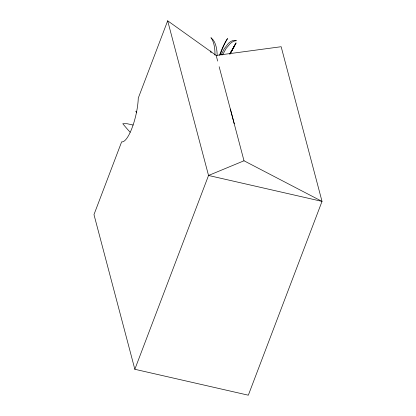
<?xml version="1.0" encoding="UTF-8"?>
<svg xmlns="http://www.w3.org/2000/svg" width="416" height="416" viewBox="0 0 416 416"><rect width="100%" height="100%" fill="white"/><g stroke="black" fill="none" stroke-linecap="round" stroke-linejoin="round"><path stroke-width="0.62" d="M167.669 20.8L138.278 98.082A29.364 7.946 -77.1 0 1 133.697 123.204L132.064 127.91A29.364 7.946 -77.1 0 1 121.649 141.83L93.974 214.609L134.841 369.283L248.331 395.2L322.026 201.391L281.159 46.717L216.174 55.432L167.669 20.8L208.536 175.474L134.841 369.283M230.36 109.034L234.27 123.828M232.388 49.52L236.007 42.973L229.892 53.981M221.213 54.938L224.208 48.833L228.316 43.498A22.927 10.306 -74.1 0 1 236.397 40.732A24.788 11.144 -74.1 0 0 230.162 43.633L225.992 48.625L222.586 54.948M229.84 54.085L234.754 45.308M233.672 47.247L236.023 43.035M229.991 53.83L232.024 50.196M229.97 53.924L231.863 50.58M231.92 50.466L234.478 45.947L232.814 48.88M230.864 52.333L232.658 49.171M244.005 160.779L208.536 175.474L322.026 201.391L244.005 160.779L219.154 66.716M133.167 125.05L127.14 123.724L122.777 123.718A300.269 174.049 -89.7 0 0 130.114 132.2M211.011 37.814C214.635 40.466 215.94 45.089 216.668 49.306A35.573 15.995 -74.1 0 1 217.147 55.26M216.174 55.432L217.662 61.074M210.954 52.213L210.626 50.97A162.334 71.703 20.8 0 0 211.016 52.374M220.397 54.543A33.722 15.158 -74.1 0 1 226.127 40.872L227.531 38.558A44.21 19.88 -74.1 0 0 219.544 55.292M211.026 37.773A35.485 15.954 -74.1 0 1 214.963 55.115M136.661 112.793A236.636 137.166 -89.7 0 1 135.964 111.244M135.964 111.249A358.015 207.522 -89.7 0 1 136.796 112.122"/></g></svg>
